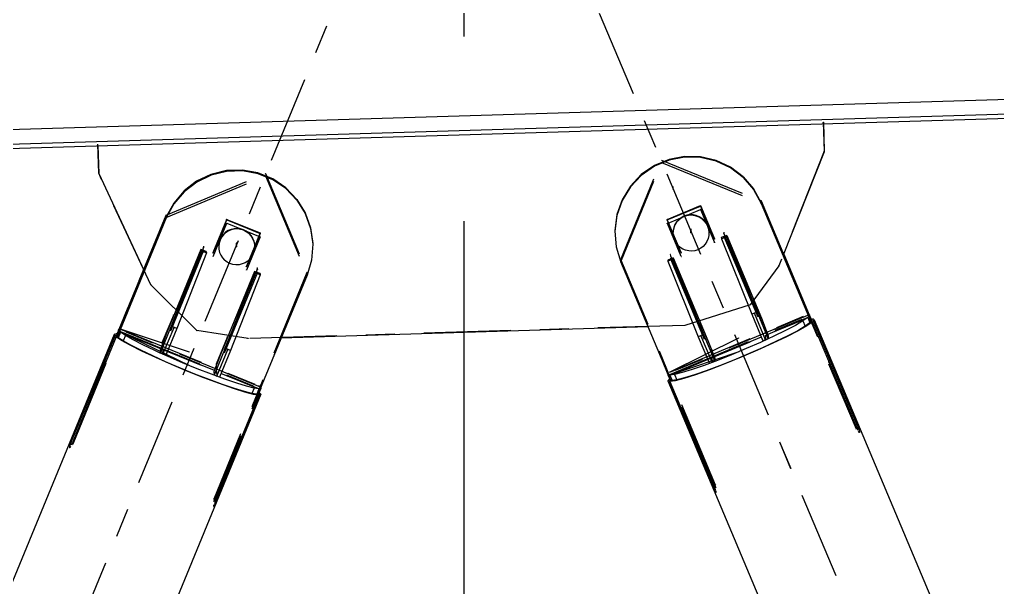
# Model space of a CAD drawing. Header units: millimetres. Extents: x 2368 to 8313, y 7493 to 11698.
# Drawn here: x 5037.28 to 5070.96, y 11434.65 to 11454.2 of the extents above; entities that cross this region are included whole.
import ezdxf

# ---------------------------------------------------------------- set-up
doc = ezdxf.new("R2010")
doc.units = ezdxf.units.MM
for name, pattern in [('CENTER', [50.8, 31.75, -6.35, 6.35, -6.35]), ('XKITLINE00', [0]), ('XKITLINE02', [4, 2, -2]), ('XKITLINE03', [6, 3, -1, 1, -1])]:
    doc.linetypes.add(name, pattern=pattern)

msp = doc.modelspace()

# ---------------------------------------------------------------- linework, layer by layer
at = {"color": 6, "linetype": 'CENTER'}
msp.add_line((5052.5882, 10907.5139), (5052.5882, 11495.735), dxfattribs=at)
at = {"color": 8, "linetype": 'XKITLINE03'}
for p, q in [((4970.5881, 11266.2684), (5052.5881, 11465.4767)), ((4970.5882, 11266.2684), (5052.5882, 11465.4767)), ((5052.5881, 11465.4767), (5134.5881, 11270.6161)), ((5052.5882, 11465.4767), (5134.5882, 11270.6161)), ((5064.9615, 11450.6635), (5064.9916, 11449.6679)), ((5064.9616, 11450.6635), (5064.9917, 11449.6679)), ((5040.003, 11448.9141), (5039.9729, 11449.9097)), ((5040.003, 11448.9141), (5039.973, 11449.9097)), ((5064.9916, 11449.6679), (5063.433, 11445.7246)), ((5064.9917, 11449.6679), (5063.4331, 11445.7246)), ((5057.9823, 11445.9442), (5059.3859, 11449.3602)), ((5057.9823, 11445.9442), (5059.3858, 11449.3602)), ((5057.9844, 11445.8646), (5059.388, 11449.2805)), ((5057.9845, 11445.8646), (5059.388, 11449.2805)), ((5059.3858, 11449.3602), (5062.8149, 11447.9628)), ((5059.3859, 11449.3602), (5062.815, 11447.9628)), ((5059.388, 11449.2805), (5062.8171, 11447.8832)), ((5059.388, 11449.2805), (5062.8171, 11447.8832)), ((5041.7968, 11445.0722), (5040.003, 11448.9141)), ((5041.7967, 11445.0722), (5040.003, 11448.9141)), ((5042.3276, 11447.4712), (5045.7457, 11448.8964)), ((5042.3277, 11447.4712), (5045.7458, 11448.8964)), ((5045.7457, 11448.8964), (5047.1758, 11445.4919)), ((5045.7458, 11448.8964), (5047.1759, 11445.4919)), ((5042.3297, 11447.3915), (5045.7478, 11448.8167)), ((5042.3298, 11447.3915), (5045.7479, 11448.8167)), ((5045.7478, 11448.8167), (5047.1779, 11445.4123)), ((5045.7479, 11448.8167), (5047.178, 11445.4123)), ((5062.8149, 11447.9628), (5066.0851, 11440.1917)), ((5062.815, 11447.9628), (5066.0852, 11440.1917)), ((5062.8171, 11447.8832), (5066.0873, 11440.1121)), ((5062.8171, 11447.8832), (5066.0872, 11440.1121)), ((5059.5862, 11447.3187), (5060.7298, 11447.7964)), ((5059.5863, 11447.3187), (5060.7299, 11447.7964)), ((5059.5866, 11447.3045), (5060.7302, 11447.7822)), ((5059.5867, 11447.3045), (5060.7303, 11447.7822)), ((5059.5898, 11447.1842), (5060.7334, 11447.6619)), ((5059.5899, 11447.1842), (5060.7335, 11447.6619)), ((5060.7298, 11447.7964), (5061.2092, 11446.6573)), ((5060.7299, 11447.7964), (5061.2092, 11446.6573)), ((5060.7302, 11447.7822), (5061.2095, 11446.6432)), ((5060.7303, 11447.7822), (5061.2096, 11446.6432)), ((5060.7334, 11447.6619), (5061.2127, 11446.5229)), ((5060.7335, 11447.6619), (5061.2128, 11446.5229)), ((5039.1179, 11439.6737), (5042.3276, 11447.4712)), ((5039.118, 11439.6737), (5042.3277, 11447.4712)), ((5039.12, 11439.5941), (5042.3297, 11447.3915)), ((5039.1201, 11439.5941), (5042.3298, 11447.3915)), ((5043.9419, 11446.1788), (5044.4124, 11447.3217)), ((5043.942, 11446.1788), (5044.4124, 11447.3217)), ((5043.9423, 11446.1646), (5044.4127, 11447.3075)), ((5043.9424, 11446.1646), (5044.4128, 11447.3075)), ((5043.9455, 11446.0443), (5044.4159, 11447.1872)), ((5043.9456, 11446.0443), (5044.416, 11447.1872)), ((5044.4124, 11447.3217), (5045.5597, 11446.8533)), ((5044.4124, 11447.3217), (5045.5597, 11446.8533)), ((5044.4127, 11447.3075), (5045.56, 11446.8392)), ((5044.4128, 11447.3075), (5045.5601, 11446.8392)), ((5044.4159, 11447.1872), (5045.5632, 11446.7188)), ((5044.416, 11447.1872), (5045.5633, 11446.7188)), ((5060.0655, 11446.1797), (5059.5862, 11447.3187)), ((5060.0656, 11446.1797), (5059.5863, 11447.3187)), ((5060.0659, 11446.1655), (5059.5866, 11447.3045)), ((5060.066, 11446.1655), (5059.5867, 11447.3045)), ((5060.0691, 11446.0452), (5059.5898, 11447.1842)), ((5060.0692, 11446.0452), (5059.5899, 11447.1842)), ((5045.5597, 11446.8533), (5045.0892, 11445.7104)), ((5045.5597, 11446.8533), (5045.0893, 11445.7104)), ((5045.56, 11446.8392), (5045.0896, 11445.6963)), ((5045.5601, 11446.8392), (5045.0897, 11445.6963)), ((5060.4011, 11446.8606), (5060.3983, 11446.9668)), ((5060.4011, 11446.8606), (5060.3983, 11446.9668)), ((5061.5358, 11446.8818), (5061.537, 11446.8376)), ((5061.5359, 11446.8818), (5061.5371, 11446.8376)), ((5061.537, 11446.8376), (5062.9672, 11443.4389)), ((5061.5371, 11446.8376), (5062.9673, 11443.4389)), ((5044.7542, 11446.3887), (5044.7514, 11446.4948)), ((5044.7542, 11446.3887), (5044.7514, 11446.4948)), ((5045.5632, 11446.7188), (5045.0928, 11445.5759)), ((5045.5633, 11446.7188), (5045.0929, 11445.5759)), ((5061.541, 11446.6872), (5061.5398, 11446.7314)), ((5061.5398, 11446.7314), (5062.97, 11443.3327)), ((5061.541, 11446.6872), (5061.5399, 11446.7314)), ((5061.5399, 11446.7314), (5062.9701, 11443.3327)), ((5043.6137, 11446.3564), (5042.2099, 11442.9461)), ((5043.6137, 11446.3564), (5042.21, 11442.9461)), ((5043.6165, 11446.2502), (5042.2127, 11442.84)), ((5043.6166, 11446.2502), (5042.2128, 11442.84)), ((5043.6125, 11446.4006), (5043.6137, 11446.3564)), ((5043.6126, 11446.4006), (5043.6137, 11446.3564)), ((5043.6176, 11446.206), (5043.6165, 11446.2502)), ((5043.6177, 11446.206), (5043.6166, 11446.2502)), ((5061.2525, 11438.1731), (5057.9823, 11445.9442)), ((5061.2525, 11438.1731), (5057.9823, 11445.9442)), ((5061.2546, 11438.0935), (5057.9844, 11445.8646)), ((5061.2546, 11438.0935), (5057.9845, 11445.8646)), ((5059.6913, 11446.1114), (5059.6925, 11446.0672)), ((5059.6914, 11446.1114), (5059.6925, 11446.0672)), ((5059.6925, 11446.0672), (5061.1228, 11442.6684)), ((5059.6925, 11446.0672), (5061.1227, 11442.6684)), ((5059.6965, 11445.9168), (5059.6953, 11445.961)), ((5059.6953, 11445.961), (5061.1256, 11442.5623)), ((5059.6964, 11445.9168), (5059.6953, 11445.961)), ((5059.6953, 11445.961), (5061.1255, 11442.5623)), ((5047.1758, 11445.4919), (5043.9661, 11437.6945)), ((5047.1759, 11445.4919), (5043.9662, 11437.6945)), ((5045.4642, 11445.601), (5044.0604, 11442.1907)), ((5045.4641, 11445.601), (5044.0604, 11442.1907)), ((5045.4669, 11445.4948), (5044.0632, 11442.0846)), ((5045.467, 11445.4948), (5044.0633, 11442.0846)), ((5045.463, 11445.6452), (5045.4642, 11445.601)), ((5045.463, 11445.6452), (5045.4641, 11445.601)), ((5045.4681, 11445.4506), (5045.4669, 11445.4948)), ((5045.4682, 11445.4506), (5045.467, 11445.4948)), ((5063.4331, 11445.7246), (5062.4416, 11444.3828)), ((5063.433, 11445.7246), (5062.4416, 11444.3828)), ((5047.178, 11445.4123), (5043.9683, 11437.6148)), ((5047.1779, 11445.4123), (5043.9683, 11437.6148)), ((5043.388, 11443.4925), (5041.7967, 11445.0722)), ((5043.3881, 11443.4925), (5041.7968, 11445.0722)), ((5062.963, 11443.5981), (5062.5764, 11444.5167)), ((5062.9631, 11443.5981), (5062.5765, 11444.5167)), ((5062.4416, 11444.3828), (5060.1966, 11443.6727)), ((5062.4416, 11444.3828), (5060.1967, 11443.6727)), ((5042.2057, 11443.1054), (5042.5851, 11444.0271)), ((5042.2058, 11443.1054), (5042.5852, 11444.0271)), ((5064.4759, 11444.0404), (5059.6155, 11442.0103)), ((5064.476, 11444.0404), (5059.6156, 11442.0103)), ((5059.6168, 11441.9607), (5064.4772, 11443.9909)), ((5059.6169, 11441.9607), (5064.4773, 11443.9909)), ((5059.669, 11442.063), (5064.4209, 11444.0478)), ((5059.669, 11442.063), (5064.4208, 11444.0478)), ((5059.6719, 11441.9533), (5064.4238, 11443.9381)), ((5059.6719, 11441.9533), (5064.4237, 11443.9381)), ((5062.9742, 11443.1735), (5062.5877, 11444.092)), ((5062.9743, 11443.1735), (5062.5878, 11444.092)), ((5064.4904, 11444.0214), (5064.4759, 11444.0404)), ((5064.4904, 11444.0214), (5064.476, 11444.0404)), ((5040.6979, 11443.5354), (5040.6847, 11443.5163)), ((5040.6847, 11443.5163), (5040.6992, 11443.4859)), ((5040.6979, 11443.5354), (5040.6848, 11443.5163)), ((5040.6848, 11443.5163), (5040.6993, 11443.4859)), ((5045.574, 11441.5448), (5040.6979, 11443.5354)), ((5045.5739, 11441.5448), (5040.6979, 11443.5354)), ((5040.6992, 11443.4859), (5045.5752, 11441.4953)), ((5040.6993, 11443.4859), (5045.5753, 11441.4953)), ((5043.1303, 11442.7498), (5040.7515, 11443.5433)), ((5040.7515, 11443.5433), (5045.5187, 11441.5971)), ((5043.1304, 11442.7498), (5040.7516, 11443.5433)), ((5040.7516, 11443.5433), (5045.5187, 11441.5971)), ((5042.2169, 11442.6807), (5042.5963, 11443.6024)), ((5042.217, 11442.6807), (5042.5964, 11443.6024)), ((5045.151, 11443.2189), (5043.388, 11443.4925)), ((5045.1511, 11443.2189), (5043.3881, 11443.4925)), ((5060.1966, 11443.6727), (5045.151, 11443.2189)), ((5060.1967, 11443.6727), (5045.1511, 11443.2189)), ((5061.1185, 11442.8277), (5060.7319, 11443.7463)), ((5061.1185, 11442.8277), (5060.732, 11443.7463)), ((5062.9672, 11443.4389), (5062.963, 11443.5981)), ((5062.9673, 11443.4389), (5062.9631, 11443.5981)), ((5043.1428, 11442.2809), (5040.7544, 11443.4336)), ((5040.7544, 11443.4336), (5045.5216, 11441.4874)), ((5043.1428, 11442.2809), (5040.7545, 11443.4336)), ((5040.7545, 11443.4336), (5045.5217, 11441.4874)), ((5044.0562, 11442.35), (5044.4356, 11443.2717)), ((5044.0562, 11442.35), (5044.4355, 11443.2717)), ((5062.0402, 11443.235), (5059.669, 11442.063)), ((5062.0401, 11443.235), (5059.669, 11442.063)), ((5061.1298, 11442.403), (5060.7432, 11443.3216)), ((5061.1297, 11442.403), (5060.7432, 11443.3216)), ((5062.97, 11443.3327), (5062.9742, 11443.1735)), ((5062.9701, 11443.3327), (5062.9743, 11443.1735)), ((5042.2099, 11442.9461), (5042.2057, 11443.1054)), ((5042.21, 11442.9461), (5042.2058, 11443.1054)), ((5042.2127, 11442.84), (5042.2169, 11442.6807)), ((5042.2128, 11442.84), (5042.217, 11442.6807)), ((5044.0674, 11441.9253), (5044.4468, 11442.847)), ((5044.0675, 11441.9253), (5044.4469, 11442.847)), ((5061.1228, 11442.6684), (5061.1185, 11442.8277)), ((5061.1227, 11442.6684), (5061.1185, 11442.8277)), ((5062.0526, 11442.7661), (5059.6719, 11441.9533)), ((5062.0526, 11442.7661), (5059.6719, 11441.9533)), ((5061.1255, 11442.5623), (5061.1297, 11442.403)), ((5061.1256, 11442.5623), (5061.1298, 11442.403)), ((5044.0604, 11442.1907), (5044.0562, 11442.35)), ((5044.0604, 11442.1907), (5044.0562, 11442.35)), ((5044.0632, 11442.0846), (5044.0674, 11441.9253)), ((5044.0633, 11442.0846), (5044.0675, 11441.9253)), ((5059.6155, 11442.0103), (5059.6023, 11441.9797)), ((5059.6023, 11441.9797), (5059.6168, 11441.9607)), ((5059.6156, 11442.0103), (5059.6024, 11441.9797)), ((5059.6024, 11441.9797), (5059.6169, 11441.9607)), ((5045.5884, 11441.5144), (5045.5739, 11441.5448)), ((5045.5885, 11441.5144), (5045.574, 11441.5448))]:
    msp.add_line(p, q, dxfattribs=at)
at = {"color": 8, "linetype": 'XKITLINE00'}
for p, q in [((5177.0284, 11454.6405), (4843.1805, 11444.5608)), ((5177.0436, 11454.1359), (4843.1958, 11444.0562)), ((5177.0481, 11453.9875), (4904.6569, 11445.7633)), ((5064.9634, 11450.6034), (5064.9922, 11449.6502)), ((5039.9748, 11449.8489), (5040.0035, 11448.8964)), ((5064.9922, 11449.6502), (5063.5828, 11446.0845)), ((5059.6458, 11449.3861), (5059.1407, 11449.1751)), ((5059.6465, 11449.3596), (5059.1414, 11449.1486)), ((5060.1839, 11449.4879), (5059.6458, 11449.3861)), ((5060.1846, 11449.4614), (5059.6465, 11449.3596)), ((5060.7315, 11449.476), (5060.1839, 11449.4879)), ((5060.7322, 11449.4495), (5060.1846, 11449.4614)), ((5061.2647, 11449.351), (5060.7315, 11449.476)), ((5061.2654, 11449.3245), (5060.7322, 11449.4495)), ((5061.76, 11449.1183), (5061.2647, 11449.351)), ((5061.7607, 11449.0917), (5061.2654, 11449.3245)), ((5040.0035, 11448.8964), (5041.5639, 11445.5544)), ((5043.8702, 11448.8719), (5043.3767, 11448.6352)), ((5044.4023, 11449.0013), (5043.8702, 11448.8719)), ((5044.403, 11448.9748), (5043.8709, 11448.8454)), ((5044.9498, 11449.0176), (5044.4023, 11449.0013)), ((5044.9505, 11448.9911), (5044.403, 11448.9748)), ((5045.4887, 11448.9202), (5044.9498, 11449.0176)), ((5045.4894, 11448.8937), (5044.9505, 11448.9911)), ((5045.9955, 11448.7133), (5045.4887, 11448.9202)), ((5045.9962, 11448.6868), (5045.4894, 11448.8937)), ((5058.6906, 11448.8641), (5058.3152, 11448.4667)), ((5059.1407, 11449.1751), (5058.6906, 11448.8641)), ((5059.1414, 11449.1486), (5058.6913, 11448.8376)), ((5062.1959, 11448.7881), (5061.76, 11449.1183)), ((5062.1967, 11448.7615), (5061.7607, 11449.0917)), ((5043.3767, 11448.6352), (5042.9433, 11448.3014)), ((5043.3774, 11448.6087), (5042.944, 11448.2749)), ((5043.8709, 11448.8454), (5043.3774, 11448.6087)), ((5046.448, 11448.406), (5045.9955, 11448.7133)), ((5046.4487, 11448.3795), (5045.9962, 11448.6868)), ((5058.6913, 11448.8376), (5058.3159, 11448.4402)), ((5062.1959, 11448.7881), (5062.5534, 11448.3748)), ((5062.1967, 11448.7615), (5062.5541, 11448.3482)), ((5042.9433, 11448.3014), (5042.5891, 11447.8852)), ((5042.944, 11448.2749), (5042.5898, 11447.8587)), ((5046.448, 11448.406), (5046.8264, 11448.0117)), ((5046.4487, 11448.3795), (5046.8271, 11447.9851)), ((5058.3152, 11448.4667), (5058.031, 11448.0003)), ((5058.3159, 11448.4402), (5058.0317, 11447.9738)), ((5062.5534, 11448.3748), (5062.5541, 11448.3482)), ((5062.5534, 11448.3748), (5062.8168, 11447.8964)), ((5062.5541, 11448.3482), (5062.8175, 11447.8699)), ((5042.5891, 11447.8852), (5042.3294, 11447.4048)), ((5042.5898, 11447.8587), (5042.3301, 11447.3783)), ((5042.5891, 11447.8852), (5042.5898, 11447.8587)), ((5046.8264, 11448.0117), (5047.1143, 11447.5476)), ((5046.8271, 11447.9851), (5047.115, 11447.521)), ((5058.031, 11448.0003), (5057.8503, 11447.4852)), ((5058.0317, 11447.9738), (5057.851, 11447.4587)), ((5062.8168, 11447.8964), (5062.8175, 11447.8699)), ((5062.8168, 11447.8964), (5064.551, 11443.7753)), ((5062.8175, 11447.8699), (5064.5415, 11443.7731)), ((5047.1143, 11447.5476), (5047.2989, 11447.034)), ((5047.115, 11447.521), (5047.2997, 11447.0074)), ((5042.3294, 11447.4048), (5040.6275, 11443.2701)), ((5042.3301, 11447.3783), (5040.638, 11443.2675)), ((5042.3294, 11447.4048), (5042.3301, 11447.3783)), ((5057.8503, 11447.4852), (5057.7811, 11446.944)), ((5057.851, 11447.4587), (5057.7818, 11446.9175)), ((5059.9077, 11447.2344), (5059.85, 11447.1434)), ((5059.9081, 11447.2203), (5059.8504, 11447.1292)), ((5059.9804, 11447.3141), (5059.9077, 11447.2344)), ((5059.9807, 11447.2999), (5059.9081, 11447.2203)), ((5060.0658, 11447.38), (5059.9804, 11447.3141)), ((5060.0662, 11447.3658), (5059.9807, 11447.2999)), ((5060.1615, 11447.4301), (5060.0658, 11447.38)), ((5060.1619, 11447.416), (5060.0662, 11447.3658)), ((5060.2644, 11447.463), (5060.1615, 11447.4301)), ((5060.1615, 11447.4301), (5060.1619, 11447.416)), ((5060.2648, 11447.4488), (5060.1619, 11447.416)), ((5060.3715, 11447.4775), (5060.2644, 11447.463)), ((5060.3719, 11447.4633), (5060.2648, 11447.4488)), ((5060.4795, 11447.4732), (5060.3715, 11447.4775)), ((5060.4799, 11447.4591), (5060.3719, 11447.4633)), ((5060.5851, 11447.4504), (5060.4795, 11447.4732)), ((5060.5855, 11447.4363), (5060.4799, 11447.4591)), ((5060.6851, 11447.4097), (5060.5851, 11447.4504)), ((5060.6855, 11447.3955), (5060.5855, 11447.4363)), ((5060.7765, 11447.3522), (5060.6851, 11447.4097)), ((5060.7769, 11447.3381), (5060.6855, 11447.3955)), ((5060.8565, 11447.2798), (5060.7765, 11447.3522)), ((5060.8569, 11447.2657), (5060.7769, 11447.3381)), ((5060.8565, 11447.2798), (5060.9226, 11447.1947)), ((5060.8569, 11447.2657), (5060.923, 11447.1806)), ((5060.9226, 11447.1947), (5060.9729, 11447.0995)), ((5060.923, 11447.1806), (5060.9733, 11447.0853)), ((5044.3751, 11446.8772), (5044.2956, 11446.8042)), ((5044.3754, 11446.863), (5044.296, 11446.79)), ((5044.466, 11446.9354), (5044.3751, 11446.8772)), ((5044.4664, 11446.9212), (5044.3754, 11446.863)), ((5044.5657, 11446.9769), (5044.466, 11446.9354)), ((5044.5661, 11446.9628), (5044.4664, 11446.9212)), ((5044.6711, 11447.0006), (5044.5657, 11446.9769)), ((5044.6715, 11446.9865), (5044.5661, 11446.9628)), ((5044.7791, 11447.0057), (5044.6711, 11447.0006)), ((5044.7795, 11446.9916), (5044.6715, 11446.9865)), ((5044.8863, 11446.9921), (5044.7791, 11447.0057)), ((5044.8867, 11446.9779), (5044.7795, 11446.9916)), ((5044.9895, 11446.9601), (5044.8863, 11446.9921)), ((5044.9898, 11446.9459), (5044.8867, 11446.9779)), ((5044.9895, 11446.9601), (5044.9898, 11446.9459)), ((5045.0855, 11446.9108), (5044.9895, 11446.9601)), ((5045.0859, 11446.8966), (5044.9898, 11446.9459)), ((5045.1715, 11446.8455), (5045.0855, 11446.9108)), ((5045.1719, 11446.8314), (5045.0859, 11446.8966)), ((5045.1715, 11446.8455), (5045.2448, 11446.7664)), ((5045.1719, 11446.8314), (5045.2452, 11446.7523)), ((5047.2989, 11447.034), (5047.3724, 11446.4933)), ((5047.2997, 11447.0074), (5047.3731, 11446.4668)), ((5057.7811, 11446.944), (5057.7818, 11446.9175)), ((5057.7818, 11446.9175), (5057.827, 11446.3738)), ((5059.7865, 11446.9244), (5059.7822, 11446.8168)), ((5059.8091, 11447.0437), (5059.7861, 11446.9385)), ((5059.8094, 11447.0296), (5059.7865, 11446.9244)), ((5059.85, 11447.1434), (5059.8091, 11447.0437)), ((5059.8504, 11447.1292), (5059.8094, 11447.0296)), ((5060.9729, 11447.0995), (5060.9733, 11447.0853)), ((5060.9729, 11447.0995), (5061.0059, 11446.9969)), ((5060.9733, 11447.0853), (5061.0063, 11446.9828)), ((5061.0063, 11446.9828), (5061.0208, 11446.8761)), ((5061.0208, 11446.8761), (5061.0165, 11446.7685)), ((5044.1485, 11446.52), (5044.1347, 11446.4133)), ((5044.1488, 11446.5059), (5044.1351, 11446.3991)), ((5044.1806, 11446.6228), (5044.1485, 11446.52)), ((5044.181, 11446.6087), (5044.1488, 11446.5059)), ((5044.2302, 11446.7185), (5044.1806, 11446.6228)), ((5044.1806, 11446.6228), (5044.181, 11446.6087)), ((5044.2305, 11446.7044), (5044.181, 11446.6087)), ((5044.2956, 11446.8042), (5044.2302, 11446.7185)), ((5044.296, 11446.79), (5044.2305, 11446.7044)), ((5045.2448, 11446.7664), (5045.3032, 11446.6759)), ((5045.2452, 11446.7523), (5045.3035, 11446.6617)), ((5045.3032, 11446.6759), (5045.3449, 11446.5766)), ((5045.3035, 11446.6617), (5045.3453, 11446.5624)), ((5045.3449, 11446.5766), (5045.3686, 11446.4716)), ((5045.3453, 11446.5624), (5045.369, 11446.4574)), ((5059.7822, 11446.8168), (5059.7968, 11446.7101)), ((5059.7968, 11446.7101), (5059.8297, 11446.6076)), ((5059.8297, 11446.6076), (5059.88, 11446.5124)), ((5059.88, 11446.5124), (5059.9462, 11446.4272)), ((5060.9527, 11446.5637), (5060.895, 11446.4727)), ((5060.9936, 11446.6633), (5060.9527, 11446.5637)), ((5061.0165, 11446.7685), (5060.9936, 11446.6633)), ((5061.6321, 11446.77), (5061.4476, 11446.6929)), ((5061.4476, 11446.6929), (5061.4488, 11446.6487)), ((5061.6333, 11446.7257), (5061.4488, 11446.6487)), ((5061.4488, 11446.6487), (5062.4956, 11444.0535)), ((5061.6321, 11446.77), (5062.8304, 11443.9224)), ((5061.6321, 11446.77), (5061.6333, 11446.7257)), ((5061.6333, 11446.7257), (5062.68, 11444.1306)), ((5043.524, 11446.288), (5042.3479, 11443.4308)), ((5043.5252, 11446.2438), (5042.5039, 11443.6402)), ((5043.7102, 11446.1682), (5042.6889, 11443.5647)), ((5043.7091, 11446.2125), (5043.524, 11446.288)), ((5043.524, 11446.288), (5043.5252, 11446.2438)), ((5043.7102, 11446.1682), (5043.5252, 11446.2438)), ((5043.7091, 11446.2125), (5043.7102, 11446.1682)), ((5044.1351, 11446.3991), (5044.1402, 11446.2916)), ((5044.1402, 11446.2916), (5044.164, 11446.1866)), ((5044.164, 11446.1866), (5044.2057, 11446.0873)), ((5045.3604, 11446.2431), (5045.3283, 11446.1403)), ((5045.3741, 11446.3499), (5045.3604, 11446.2431)), ((5045.369, 11446.4574), (5045.3741, 11446.3499)), ((5047.3731, 11446.4668), (5047.332, 11445.9227)), ((5057.827, 11446.3738), (5057.9848, 11445.8513)), ((5060.0261, 11446.3549), (5059.9462, 11446.4272)), ((5060.1175, 11446.2974), (5060.0261, 11446.3549)), ((5060.2176, 11446.2567), (5060.1175, 11446.2974)), ((5060.3232, 11446.2338), (5060.2176, 11446.2567)), ((5060.4312, 11446.2296), (5060.3232, 11446.2338)), ((5060.5382, 11446.2441), (5060.4312, 11446.2296)), ((5060.6412, 11446.2769), (5060.5382, 11446.2441)), ((5060.7368, 11446.3271), (5060.6412, 11446.2769)), ((5060.8223, 11446.393), (5060.7368, 11446.3271)), ((5060.895, 11446.4727), (5060.8223, 11446.393)), ((5044.2057, 11446.0873), (5044.2641, 11445.9967)), ((5044.2641, 11445.9967), (5044.3374, 11445.9176)), ((5044.4234, 11445.8524), (5044.3374, 11445.9176)), ((5044.5194, 11445.8031), (5044.4234, 11445.8524)), ((5045.0429, 11445.8278), (5044.9432, 11445.7862)), ((5045.1338, 11445.886), (5045.0429, 11445.8278)), ((5045.2132, 11445.959), (5045.1338, 11445.886)), ((5045.2787, 11446.0446), (5045.2132, 11445.959)), ((5045.3283, 11446.1403), (5045.2787, 11446.0446)), ((5047.332, 11445.9227), (5047.1784, 11445.399)), ((5057.9848, 11445.8513), (5059.7088, 11441.7545)), ((5059.7876, 11445.9995), (5059.6031, 11445.9225)), ((5059.6031, 11445.9225), (5059.6043, 11445.8782)), ((5059.7887, 11445.9553), (5059.6043, 11445.8782)), ((5059.6043, 11445.8782), (5060.651, 11443.2831)), ((5059.7876, 11445.9995), (5060.9859, 11443.1519)), ((5059.7876, 11445.9995), (5059.7887, 11445.9553)), ((5059.7887, 11445.9553), (5060.8355, 11443.3601)), ((5063.5912, 11446.1059), (5064.4627, 11444.0349)), ((5063.5963, 11446.1187), (5064.4716, 11444.0386)), ((5041.5474, 11445.5897), (5040.7012, 11443.5341)), ((5041.5536, 11445.5765), (5040.7112, 11443.53)), ((5045.3745, 11445.5326), (5044.1984, 11442.6753)), ((5045.3757, 11445.4883), (5044.3544, 11442.8848)), ((5044.6226, 11445.7711), (5044.5194, 11445.8031)), ((5044.7298, 11445.7574), (5044.6226, 11445.7711)), ((5044.8377, 11445.7625), (5044.7298, 11445.7574)), ((5044.9432, 11445.7862), (5044.8377, 11445.7625)), ((5045.5595, 11445.457), (5045.3745, 11445.5326)), ((5045.3745, 11445.5326), (5045.3757, 11445.4883)), ((5045.5607, 11445.4128), (5045.3757, 11445.4883)), ((5045.5607, 11445.4128), (5044.5394, 11442.8092)), ((5047.1784, 11445.399), (5045.4863, 11441.2883)), ((5045.5595, 11445.457), (5045.5607, 11445.4128)), ((5062.68, 11444.1306), (5062.4956, 11444.0535)), ((5062.4956, 11444.0535), (5062.8821, 11443.135)), ((5062.68, 11444.1306), (5063.0666, 11443.212)), ((5062.8304, 11443.9224), (5063.0637, 11443.3182)), ((5064.4238, 11443.9381), (5063.0465, 11443.3628)), ((5064.2586, 11443.8233), (5064.0004, 11443.6739)), ((5064.4238, 11443.9381), (5064.2586, 11443.8233)), ((5064.2586, 11443.8233), (5064.3359, 11443.6396)), ((5064.4238, 11443.9381), (5064.5011, 11443.7544)), ((5064.476, 11444.0404), (5064.4449, 11444.0274)), ((5064.4773, 11443.9909), (5064.4634, 11443.9851)), ((5064.4867, 11444.0324), (5064.476, 11444.0404)), ((5064.4873, 11444.0076), (5064.4773, 11443.9909)), ((5064.4773, 11443.9909), (5064.5546, 11443.8072)), ((5064.4867, 11444.0324), (5064.4904, 11444.0214)), ((5064.4904, 11444.0214), (5064.4873, 11444.0076)), ((5064.4873, 11444.0076), (5064.5646, 11443.8239)), ((5064.6131, 11443.8316), (5064.5407, 11443.8014)), ((5064.5546, 11443.8072), (5064.5407, 11443.8014)), ((5064.5729, 11443.8953), (5064.5452, 11443.8914)), ((5064.5729, 11443.8953), (5064.5479, 11443.8849)), ((5064.5646, 11443.8239), (5064.5546, 11443.8072)), ((5064.6118, 11443.8811), (5064.5588, 11443.859)), ((5064.5677, 11443.8377), (5064.5646, 11443.8239)), ((5064.5729, 11443.8953), (5064.5838, 11443.8695)), ((5064.6415, 11443.8685), (5064.6118, 11443.8811)), ((5064.6415, 11443.8685), (5064.6131, 11443.8316)), ((5064.6131, 11443.8316), (5066.1593, 11440.1573)), ((5064.6415, 11443.8685), (5131.1979, 11285.7074)), ((5040.6885, 11443.5025), (5040.6127, 11443.3181)), ((5040.6993, 11443.4859), (5040.6234, 11443.3015)), ((5040.6879, 11443.5273), (5040.6848, 11443.5163)), ((5040.6848, 11443.5163), (5040.6885, 11443.5025)), ((5040.6979, 11443.5354), (5040.6879, 11443.5273)), ((5040.6885, 11443.5025), (5040.6993, 11443.4859)), ((5040.7311, 11443.5219), (5040.6979, 11443.5354)), ((5040.7132, 11443.4802), (5040.6993, 11443.4859)), ((5042.5039, 11443.6402), (5042.1245, 11442.7185)), ((5042.6889, 11443.5647), (5042.3095, 11442.643)), ((5042.6889, 11443.5647), (5042.5039, 11443.6402)), ((5058.9252, 11443.6167), (5046.2878, 11443.2355)), ((5063.6601, 11443.4962), (5063.252, 11443.2976)), ((5064.0004, 11443.6739), (5063.6601, 11443.4962)), ((5064.0962, 11443.4885), (5063.6986, 11443.2837)), ((5064.0777, 11443.4902), (5063.7374, 11443.3125)), ((5064.3359, 11443.6396), (5064.0777, 11443.4902)), ((5064.395, 11443.6596), (5064.0962, 11443.4885)), ((5064.5011, 11443.7544), (5064.3359, 11443.6396)), ((5064.5758, 11443.7856), (5064.395, 11443.6596)), ((5064.5415, 11443.7731), (5064.5005, 11443.7559)), ((5064.5758, 11443.7856), (5064.5011, 11443.7544)), ((5064.5413, 11443.7811), (5064.5448, 11443.7727)), ((5064.5758, 11443.7856), (5066.122, 11440.1113)), ((5040.5349, 11443.3622), (4973.8633, 11281.3923)), ((5040.5647, 11443.3255), (5039.0471, 11439.6387)), ((5040.6037, 11443.2798), (5039.0861, 11439.5931)), ((5040.5634, 11443.375), (5040.5349, 11443.3622)), ((5040.5349, 11443.3622), (5040.5647, 11443.3255)), ((5040.6175, 11443.3529), (5040.5634, 11443.375)), ((5040.6373, 11443.2959), (5040.5647, 11443.3255)), ((5040.6008, 11443.3895), (5040.5903, 11443.364)), ((5040.628, 11443.3784), (5040.6008, 11443.3895)), ((5040.6309, 11443.3854), (5040.6008, 11443.3895)), ((5040.7878, 11443.1553), (5040.6037, 11443.2798)), ((5040.6786, 11443.2492), (5040.6037, 11443.2798)), ((5040.6089, 11443.332), (5040.6127, 11443.3181)), ((5040.6127, 11443.3181), (5040.6234, 11443.3015)), ((5040.6373, 11443.2959), (5040.6234, 11443.3015)), ((5040.6378, 11443.2755), (5040.6344, 11443.2673)), ((5040.6792, 11443.2507), (5040.638, 11443.2675)), ((5040.7545, 11443.4336), (5040.6786, 11443.2492)), ((5040.8468, 11443.1357), (5040.6786, 11443.2492)), ((5042.1381, 11442.8687), (5040.7545, 11443.4336)), ((5040.9227, 11443.3201), (5040.7545, 11443.4336)), ((5041.0899, 11442.9866), (5040.7878, 11443.1553)), ((5040.9227, 11443.3201), (5040.8468, 11443.1357)), ((5041.108, 11442.9884), (5040.8468, 11443.1357)), ((5041.1839, 11443.1728), (5040.9227, 11443.3201)), ((5041.5272, 11442.9978), (5041.1839, 11443.1728)), ((5042.3479, 11443.4308), (5042.1217, 11442.8247)), ((5060.8355, 11443.3601), (5060.651, 11443.2831)), ((5060.651, 11443.2831), (5061.0376, 11442.3645)), ((5060.8355, 11443.3601), (5061.222, 11442.4415)), ((5060.9859, 11443.1519), (5061.2192, 11442.5477)), ((5062.8251, 11443.2704), (5061.202, 11442.5924)), ((5063.0582, 11443.2085), (5062.7932, 11443.0866)), ((5063.0666, 11443.212), (5062.8821, 11443.135)), ((5063.0637, 11443.3182), (5063.0666, 11443.212)), ((5063.252, 11443.2976), (5063.0664, 11443.2123)), ((5063.6986, 11443.2837), (5063.2219, 11443.0556)), ((5063.7374, 11443.3125), (5063.3293, 11443.1139)), ((5041.4909, 11442.7851), (5041.0899, 11442.9866)), ((5041.4513, 11442.8135), (5041.108, 11442.9884)), ((5041.8622, 11442.6183), (5041.4513, 11442.8135)), ((5041.9381, 11442.8026), (5041.5272, 11442.9978)), ((5042.1246, 11442.7188), (5041.9381, 11442.8026)), ((5042.1217, 11442.8247), (5042.1245, 11442.7185)), ((5044.3544, 11442.8848), (5043.975, 11441.9631)), ((5044.5394, 11442.8092), (5044.16, 11441.8875)), ((5044.5394, 11442.8092), (5044.3544, 11442.8848)), ((5062.3031, 11442.872), (5061.8022, 11442.6628)), ((5062.6902, 11442.8154), (5062.1301, 11442.5753)), ((5062.7932, 11443.0866), (5062.3031, 11442.872)), ((5062.8705, 11442.9029), (5062.3804, 11442.6883)), ((5063.2219, 11443.0556), (5062.6902, 11442.8154)), ((5063.3293, 11443.1139), (5062.8705, 11442.9029)), ((5041.9706, 11442.5608), (5041.4909, 11442.7851)), ((5042.3234, 11442.411), (5041.8622, 11442.6183)), ((5042.5049, 11442.325), (5041.9706, 11442.5608)), ((5042.3095, 11442.643), (5042.1245, 11442.7185)), ((5042.3993, 11442.5954), (5042.1329, 11442.7151)), ((5043.9886, 11442.1133), (5042.3644, 11442.7763)), ((5042.8915, 11442.3847), (5042.3993, 11442.5954)), ((5044.1984, 11442.6753), (5043.9721, 11442.0692)), ((5060.9806, 11442.4999), (5059.6719, 11441.9533)), ((5061.3115, 11442.4677), (5060.8517, 11442.2951)), ((5061.2192, 11442.5477), (5061.222, 11442.4415)), ((5061.8022, 11442.6628), (5061.3115, 11442.4677)), ((5061.8795, 11442.479), (5061.3888, 11442.284)), ((5062.1301, 11442.5753), (5061.5697, 11442.3474)), ((5062.3804, 11442.6883), (5061.8795, 11442.479)), ((5042.8157, 11442.2004), (5042.3234, 11442.411)), ((5043.0671, 11442.0895), (5042.5049, 11442.325)), ((5043.3182, 11441.9952), (5042.8157, 11442.2004)), ((5043.3941, 11442.1796), (5042.8915, 11442.3847)), ((5043.8858, 11441.9885), (5043.3941, 11442.1796)), ((5060.4421, 11442.1521), (5060.1, 11442.0447)), ((5060.8517, 11442.2951), (5060.4421, 11442.1521)), ((5061.0371, 11442.143), (5060.5589, 11441.9723)), ((5061.3888, 11442.284), (5060.929, 11442.1114)), ((5061.5697, 11442.3474), (5061.0371, 11442.143)), ((5061.222, 11442.4415), (5061.0376, 11442.3645)), ((5043.629, 11441.8661), (5043.0671, 11442.0895)), ((5043.8099, 11441.8042), (5043.3182, 11441.9952)), ((5044.1625, 11441.666), (5043.629, 11441.8661)), ((5044.2701, 11441.6353), (5043.8099, 11441.8042)), ((5044.346, 11441.8196), (5043.8858, 11441.9885)), ((5043.9721, 11442.0692), (5043.975, 11441.9631)), ((5044.16, 11441.8875), (5043.975, 11441.9631)), ((5045.5217, 11441.4874), (5044.2149, 11442.0209)), ((5044.7554, 11441.6799), (5044.346, 11441.8196)), ((5059.6055, 11441.9936), (5059.6024, 11441.9797)), ((5059.6024, 11441.9797), (5059.6062, 11441.9688)), ((5059.6344, 11441.8021), (5059.606, 11441.7652)), ((5059.6062, 11441.9688), (5059.6835, 11441.7851)), ((5059.6169, 11441.9607), (5059.6062, 11441.9688)), ((5059.6213, 11441.9626), (5059.6169, 11441.9607)), ((5059.6169, 11441.9607), (5059.6942, 11441.777)), ((5059.6701, 11441.817), (5059.6344, 11441.8021)), ((5059.6986, 11441.7788), (5059.6357, 11441.7526)), ((5059.8396, 11441.9775), (5059.6719, 11441.9533)), ((5059.6719, 11441.9533), (5059.7493, 11441.7696)), ((5059.6942, 11441.777), (5059.6835, 11441.7851)), ((5059.6986, 11441.7788), (5059.6942, 11441.777)), ((5059.9169, 11441.7938), (5059.7493, 11441.7696)), ((5060.1, 11442.0447), (5059.8396, 11441.9775)), ((5059.8396, 11441.9775), (5059.9169, 11441.7938)), ((5060.1592, 11441.8441), (5059.8581, 11441.7646)), ((5060.1773, 11441.861), (5059.9169, 11441.7938)), ((5060.5589, 11441.9723), (5060.1592, 11441.8441)), ((5060.5195, 11441.9683), (5060.1773, 11441.861)), ((5060.929, 11442.1114), (5060.5195, 11441.9683)), ((5044.6406, 11441.4993), (5044.1625, 11441.666)), ((5044.6796, 11441.4956), (5044.2701, 11441.6353)), ((5045.0396, 11441.3742), (5044.6406, 11441.4993)), ((5045.021, 11441.391), (5044.6796, 11441.4956)), ((5045.0968, 11441.5754), (5044.7554, 11441.6799)), ((5045.3559, 11441.5103), (5045.0968, 11441.5754)), ((5045.3559, 11441.5103), (5045.28, 11441.3259)), ((5045.5217, 11441.4874), (5045.3559, 11441.5103)), ((5045.5217, 11441.4874), (5045.4458, 11441.3031)), ((5045.5753, 11441.4953), (5045.4994, 11441.311)), ((5045.5854, 11441.5034), (5045.5095, 11441.3191)), ((5045.5854, 11441.5034), (5045.5753, 11441.4953)), ((5045.5848, 11441.5278), (5045.5885, 11441.5144)), ((5045.5885, 11441.5144), (5045.5854, 11441.5034)), ((5059.6357, 11441.7526), (5059.606, 11441.7652)), ((5059.606, 11441.7652), (5126.1623, 11283.6041)), ((5059.6357, 11441.7526), (5061.1819, 11438.0783)), ((5059.7493, 11441.7696), (5059.6746, 11441.7384)), ((5059.8581, 11441.7646), (5059.6746, 11441.7384)), ((5059.6746, 11441.7384), (5061.2208, 11438.0641)), ((5059.7486, 11441.7711), (5059.7088, 11441.7545)), ((5059.7115, 11441.7556), (5059.7121, 11441.7541)), ((5045.5866, 11441.2999), (4978.915, 11279.33)), ((5045.5207, 11441.2725), (5044.0031, 11437.5858)), ((5045.5581, 11441.287), (5044.0405, 11437.6003)), ((5045.28, 11441.3259), (5045.021, 11441.391)), ((5045.3393, 11441.2972), (5045.0396, 11441.3742)), ((5045.4458, 11441.3031), (5045.28, 11441.3259)), ((5045.5207, 11441.2725), (5045.3393, 11441.2972)), ((5045.5207, 11441.2725), (5045.4458, 11441.3031)), ((5045.4863, 11441.2883), (5045.4464, 11441.3046)), ((5045.4833, 11441.2895), (5045.4826, 11441.288)), ((5045.5581, 11441.287), (5045.4961, 11441.3123)), ((5045.5095, 11441.3191), (5045.4994, 11441.311)), ((5045.5568, 11441.3365), (5045.5224, 11441.3506)), ((5045.5568, 11441.3365), (5045.5866, 11441.2999)), ((5045.5866, 11441.2999), (5045.5581, 11441.287)), ((5066.1593, 11440.1573), (5066.1111, 11440.1372)), ((5066.122, 11440.1113), (5066.1463, 11440.0659)), ((5066.1787, 11440.108), (5066.1361, 11440.0902)), ((5066.1593, 11440.1573), (5066.1787, 11440.108)), ((5066.1787, 11440.108), (5066.1946, 11440.0612)), ((5066.1667, 11440.025), (5066.185, 11439.9954)), ((5066.185, 11439.9954), (5066.1992, 11439.9795)), ((5066.1946, 11440.0612), (5066.2053, 11440.0217)), ((5066.2077, 11439.9787), (5066.1992, 11439.9795)), ((5066.2053, 11440.0217), (5066.2098, 11439.9933)), ((5066.2098, 11439.9933), (5066.2077, 11439.9787)), ((5039.0024, 11439.5028), (5038.9983, 11439.4743)), ((5038.9983, 11439.4743), (5039.0008, 11439.4598)), ((5039.0095, 11439.4606), (5039.0008, 11439.4598)), ((5039.0127, 11439.5424), (5039.0024, 11439.5028)), ((5039.0237, 11439.4766), (5039.0095, 11439.4606)), ((5039.0281, 11439.5892), (5039.0127, 11439.5424)), ((5039.042, 11439.5063), (5039.0237, 11439.4766)), ((5039.0471, 11439.6387), (5039.0281, 11439.5892)), ((5039.072, 11439.5713), (5039.0281, 11439.5892)), ((5039.0966, 11439.6185), (5039.0471, 11439.6387)), ((5039.0861, 11439.5931), (5039.0621, 11439.5474)), ((5061.2099, 11438.09), (5061.1819, 11438.0783)), ((5061.1819, 11438.0783), (5061.2031, 11438.0297)), ((5061.2268, 11438.0396), (5061.2031, 11438.0297)), ((5061.2031, 11438.0297), (5061.224, 11437.985)), ((5061.2208, 11438.0641), (5061.237, 11438.0153)), ((5061.224, 11437.985), (5061.2425, 11437.9488)), ((5061.2425, 11437.9488), (5061.2569, 11437.9245)), ((5061.2532, 11437.9726), (5061.2637, 11437.9398)), ((5061.2569, 11437.9245), (5061.2657, 11437.9145)), ((5061.2637, 11437.9398), (5061.268, 11437.9197)), ((5061.268, 11437.9197), (5061.2657, 11437.9145)), ((5043.9608, 11437.4611), (5043.9565, 11437.441)), ((5043.9565, 11437.441), (5043.9587, 11437.4358)), ((5043.9672, 11437.4458), (5043.9587, 11437.4358)), ((5043.9713, 11437.494), (5043.9608, 11437.4611)), ((5043.9812, 11437.4703), (5043.9672, 11437.4458)), ((5043.9993, 11437.5067), (5043.9812, 11437.4703)), ((5044.0031, 11437.5858), (5043.9872, 11437.5368)), ((5044.0197, 11437.5515), (5043.9971, 11437.5607)), ((5044.0197, 11437.5515), (5043.9993, 11437.5067)), ((5044.0405, 11437.6003), (5044.0136, 11437.6112)), ((5044.0405, 11437.6003), (5044.0197, 11437.5515))]:
    msp.add_line(p, q, dxfattribs=at)
at = {"color": 3, "linetype": 'XKITLINE02'}
for p, q in [((5059.772, 11448.4549), (5059.7749, 11448.3487)), ((5060.3975, 11446.9951), (5060.3979, 11446.9809)), ((5060.3976, 11446.9951), (5060.398, 11446.9809)), ((5060.3979, 11446.9809), (5060.3983, 11446.9668)), ((5060.398, 11446.9809), (5060.3983, 11446.9668)), ((5060.3983, 11446.9668), (5060.399, 11446.9402)), ((5060.3983, 11446.9668), (5060.399, 11446.9402)), ((5060.3992, 11446.9314), (5060.4001, 11446.896)), ((5060.3993, 11446.9314), (5060.4002, 11446.896)), ((5060.4004, 11446.8872), (5060.4011, 11446.8606)), ((5060.4004, 11446.8872), (5060.4011, 11446.8606)), ((5060.4011, 11446.8606), (5060.4014, 11446.8465)), ((5044.7506, 11446.5231), (5044.751, 11446.509)), ((5044.7507, 11446.5231), (5044.7511, 11446.509)), ((5044.751, 11446.509), (5044.7514, 11446.4948)), ((5044.7511, 11446.509), (5044.7514, 11446.4948)), ((5044.7514, 11446.4948), (5044.7521, 11446.4683)), ((5044.7514, 11446.4948), (5044.7521, 11446.4683)), ((5044.7535, 11446.4152), (5044.7542, 11446.3887)), ((5044.7535, 11446.4152), (5044.7542, 11446.3887)), ((5044.7542, 11446.3887), (5044.7545, 11446.3745))]:
    msp.add_line(p, q, dxfattribs=at)
at = {"color": 3, "linetype": 'XKITLINE00'}
for p, q in [((5059.7721, 11448.4549), (5059.7749, 11448.3487)), ((5060.4011, 11446.8606), (5060.4015, 11446.8465)), ((5044.7542, 11446.3887), (5044.7546, 11446.3745))]:
    msp.add_line(p, q, dxfattribs=at)
at = {"color": 8, "linetype": 'XKITLINE00'}
for centre in [(5064.9615, 11450.6635), (5064.9616, 11450.6635), (5039.9729, 11449.9097), (5039.973, 11449.9097), (5064.9916, 11449.6679), (5064.9916, 11449.6679), (5064.9917, 11449.6679), (5064.9917, 11449.6679), (5059.3858, 11449.3602), (5059.3858, 11449.3602), (5059.3859, 11449.3602), (5059.3859, 11449.3602), (5059.388, 11449.2805), (5059.388, 11449.2805), (5059.388, 11449.2805), (5059.388, 11449.2805), (5040.003, 11448.9141), (5040.003, 11448.9141), (5040.003, 11448.9141), (5040.003, 11448.9141), (5045.7457, 11448.8964), (5045.7457, 11448.8964), (5045.7458, 11448.8964), (5045.7458, 11448.8964), (5045.7478, 11448.8167), (5045.7478, 11448.8167), (5045.7479, 11448.8167), (5045.7479, 11448.8167), (5062.8149, 11447.9628), (5062.8149, 11447.9628), (5062.815, 11447.9628), (5062.815, 11447.9628), (5062.8171, 11447.8832), (5062.8171, 11447.8832), (5062.8171, 11447.8832), (5062.8171, 11447.8832), (5060.7298, 11447.7964), (5060.7298, 11447.7964), (5060.7299, 11447.7964), (5060.7299, 11447.7964), (5060.7302, 11447.7822), (5060.7302, 11447.7822), (5060.7303, 11447.7822), (5060.7303, 11447.7822), (5060.7334, 11447.6619), (5060.7334, 11447.6619), (5060.7335, 11447.6619), (5060.7335, 11447.6619), (5042.3276, 11447.4712), (5042.3276, 11447.4712), (5042.3277, 11447.4712), (5042.3277, 11447.4712), (5042.3297, 11447.3915), (5042.3297, 11447.3915), (5042.3298, 11447.3915), (5042.3298, 11447.3915), (5044.4124, 11447.3217), (5044.4124, 11447.3217), (5044.4124, 11447.3217), (5044.4124, 11447.3217), (5044.4127, 11447.3075), (5044.4127, 11447.3075), (5044.4128, 11447.3075), (5044.4128, 11447.3075), (5044.4159, 11447.1872), (5044.4159, 11447.1872), (5044.416, 11447.1872), (5044.416, 11447.1872), (5059.5862, 11447.3187), (5059.5862, 11447.3187), (5059.5863, 11447.3187), (5059.5863, 11447.3187), (5059.5866, 11447.3045), (5059.5866, 11447.3045), (5059.5867, 11447.3045), (5059.5867, 11447.3045), (5059.5898, 11447.1842), (5059.5898, 11447.1842), (5059.5899, 11447.1842), (5059.5899, 11447.1842), (5045.5597, 11446.8533), (5045.5597, 11446.8533), (5045.5597, 11446.8533), (5045.5597, 11446.8533), (5045.56, 11446.8392), (5045.56, 11446.8392), (5045.5601, 11446.8392), (5045.5601, 11446.8392), (5060.3983, 11446.9668), (5060.3983, 11446.9668), (5060.4011, 11446.8606), (5060.4011, 11446.8606), (5061.5358, 11446.8818), (5061.5359, 11446.8818), (5061.537, 11446.8376), (5061.537, 11446.8376), (5061.5371, 11446.8376), (5061.5371, 11446.8376), (5044.7514, 11446.4948), (5044.7514, 11446.4948), (5045.5632, 11446.7188), (5045.5632, 11446.7188), (5045.5633, 11446.7188), (5045.5633, 11446.7188), (5061.2092, 11446.6573), (5061.2092, 11446.6573), (5061.2095, 11446.6432), (5061.2096, 11446.6432), (5061.2127, 11446.5229), (5061.2128, 11446.5229), (5061.5398, 11446.7314), (5061.5398, 11446.7314), (5061.5399, 11446.7314), (5061.5399, 11446.7314), (5061.541, 11446.6872), (5061.541, 11446.6872), (5043.6125, 11446.4006), (5043.6126, 11446.4006), (5043.6137, 11446.3564), (5043.6137, 11446.3564), (5043.6137, 11446.3564), (5043.6137, 11446.3564), (5043.6165, 11446.2502), (5043.6165, 11446.2502), (5043.6166, 11446.2502), (5043.6166, 11446.2502), (5043.6176, 11446.206), (5043.6177, 11446.206), (5043.9419, 11446.1788), (5043.942, 11446.1788), (5043.9423, 11446.1646), (5043.9424, 11446.1646), (5044.7542, 11446.3887), (5044.7542, 11446.3887), (5060.0655, 11446.1797), (5060.0656, 11446.1797), (5060.0659, 11446.1655), (5060.066, 11446.1655), (5043.9455, 11446.0443), (5043.9456, 11446.0443), (5057.9823, 11445.9442), (5057.9823, 11445.9442), (5057.9823, 11445.9442), (5057.9823, 11445.9442), (5057.9844, 11445.8646), (5057.9844, 11445.8646), (5057.9845, 11445.8646), (5057.9845, 11445.8646), (5059.6913, 11446.1114), (5059.6914, 11446.1114), (5059.6925, 11446.0672), (5059.6925, 11446.0672), (5059.6925, 11446.0672), (5059.6925, 11446.0672), (5059.6953, 11445.961), (5059.6953, 11445.961), (5059.6953, 11445.961), (5059.6953, 11445.961), (5059.6964, 11445.9168), (5059.6965, 11445.9168), (5060.0691, 11446.0452), (5060.0692, 11446.0452), (5045.0892, 11445.7104), (5045.0893, 11445.7104), (5045.0896, 11445.6963), (5045.0897, 11445.6963), (5045.0928, 11445.5759), (5045.0929, 11445.5759), (5045.463, 11445.6452), (5045.463, 11445.6452), (5045.4641, 11445.601), (5045.4641, 11445.601), (5045.4642, 11445.601), (5045.4642, 11445.601), (5045.4669, 11445.4948), (5045.4669, 11445.4948), (5045.467, 11445.4948), (5045.467, 11445.4948), (5047.1758, 11445.4919), (5047.1758, 11445.4919), (5047.1759, 11445.4919), (5047.1759, 11445.4919), (5063.433, 11445.7246), (5063.433, 11445.7246), (5063.4331, 11445.7246), (5063.4331, 11445.7246), (5045.4681, 11445.4506), (5045.4682, 11445.4506), (5047.1779, 11445.4123), (5047.1779, 11445.4123), (5047.178, 11445.4123), (5047.178, 11445.4123), (5041.7967, 11445.0722), (5041.7967, 11445.0722), (5041.7968, 11445.0722), (5041.7968, 11445.0722), (5062.5764, 11444.5167), (5062.5765, 11444.5167), (5062.4416, 11444.3828), (5062.4416, 11444.3828), (5062.4416, 11444.3828), (5062.4416, 11444.3828), (5042.5851, 11444.0271), (5042.5852, 11444.0271), (5062.5877, 11444.092), (5062.5878, 11444.092), (5064.4208, 11444.0478), (5064.4209, 11444.0478), (5064.4237, 11443.9381), (5064.4238, 11443.9381), (5064.4759, 11444.0404), (5064.4759, 11444.0404), (5064.476, 11444.0404), (5064.476, 11444.0404), (5064.4772, 11443.9909), (5064.4773, 11443.9909), (5064.4904, 11444.0214), (5064.4904, 11444.0214), (5040.6847, 11443.5163), (5040.6847, 11443.5163), (5040.6848, 11443.5163), (5040.6848, 11443.5163), (5040.6979, 11443.5354), (5040.6979, 11443.5354), (5040.6979, 11443.5354), (5040.6979, 11443.5354), (5040.6992, 11443.4859), (5040.6992, 11443.4859), (5040.6993, 11443.4859), (5040.6993, 11443.4859), (5040.7515, 11443.5433), (5040.7515, 11443.5433), (5040.7516, 11443.5433), (5040.7516, 11443.5433), (5042.5963, 11443.6024), (5042.5964, 11443.6024), (5043.388, 11443.4925), (5043.388, 11443.4925), (5043.3881, 11443.4925), (5043.3881, 11443.4925), (5060.1966, 11443.6727), (5060.1966, 11443.6727), (5060.1967, 11443.6727), (5060.1967, 11443.6727), (5060.7319, 11443.7463), (5060.732, 11443.7463), (5062.963, 11443.5981), (5062.963, 11443.5981), (5062.9631, 11443.5981), (5062.9631, 11443.5981), (5040.7544, 11443.4336), (5040.7544, 11443.4336), (5040.7545, 11443.4336), (5040.7545, 11443.4336), (5044.4355, 11443.2717), (5044.4356, 11443.2717), (5045.151, 11443.2189), (5045.151, 11443.2189), (5045.1511, 11443.2189), (5045.1511, 11443.2189), (5060.7432, 11443.3216), (5060.7432, 11443.3216), (5062.0401, 11443.235), (5062.0402, 11443.235), (5062.9672, 11443.4389), (5062.9672, 11443.4389), (5062.9673, 11443.4389), (5062.9673, 11443.4389), (5062.97, 11443.3327), (5062.97, 11443.3327), (5062.9701, 11443.3327), (5062.9701, 11443.3327), (5062.9742, 11443.1735), (5062.9742, 11443.1735), (5062.9743, 11443.1735), (5062.9743, 11443.1735), (5042.2057, 11443.1054), (5042.2057, 11443.1054), (5042.2058, 11443.1054), (5042.2058, 11443.1054), (5042.2099, 11442.9461), (5042.2099, 11442.9461), (5042.21, 11442.9461), (5042.21, 11442.9461), (5042.2127, 11442.84), (5042.2127, 11442.84), (5042.2128, 11442.84), (5042.2128, 11442.84), (5044.4468, 11442.847), (5044.4469, 11442.847), (5061.1185, 11442.8277), (5061.1185, 11442.8277), (5061.1185, 11442.8277), (5061.1185, 11442.8277), (5042.2169, 11442.6807), (5042.2169, 11442.6807), (5042.217, 11442.6807), (5042.217, 11442.6807), (5043.1303, 11442.7498), (5043.1304, 11442.7498), (5061.1227, 11442.6684), (5061.1227, 11442.6684), (5061.1228, 11442.6684), (5061.1228, 11442.6684), (5061.1255, 11442.5623), (5061.1255, 11442.5623), (5061.1256, 11442.5623), (5061.1256, 11442.5623), (5062.0526, 11442.7661), (5062.0526, 11442.7661), (5043.1428, 11442.2809), (5043.1428, 11442.2809), (5044.0562, 11442.35), (5044.0562, 11442.35), (5044.0562, 11442.35), (5044.0562, 11442.35), (5044.0604, 11442.1907), (5044.0604, 11442.1907), (5044.0604, 11442.1907), (5044.0604, 11442.1907), (5061.1297, 11442.403), (5061.1297, 11442.403), (5061.1298, 11442.403), (5061.1298, 11442.403), (5044.0632, 11442.0846), (5044.0632, 11442.0846), (5044.0633, 11442.0846), (5044.0633, 11442.0846), (5044.0674, 11441.9253), (5044.0674, 11441.9253), (5044.0675, 11441.9253), (5044.0675, 11441.9253), (5059.6023, 11441.9797), (5059.6023, 11441.9797), (5059.6024, 11441.9797), (5059.6024, 11441.9797), (5059.6155, 11442.0103), (5059.6155, 11442.0103), (5059.6156, 11442.0103), (5059.6156, 11442.0103), (5059.6168, 11441.9607), (5059.6168, 11441.9607), (5059.6169, 11441.9607), (5059.6169, 11441.9607), (5059.669, 11442.063), (5059.669, 11442.063), (5059.669, 11442.063), (5059.669, 11442.063), (5059.6719, 11441.9533), (5059.6719, 11441.9533), (5059.6719, 11441.9533), (5059.6719, 11441.9533), (5045.5187, 11441.5971), (5045.5187, 11441.5971), (5045.5216, 11441.4874), (5045.5217, 11441.4874), (5045.5739, 11441.5448), (5045.5739, 11441.5448), (5045.574, 11441.5448), (5045.574, 11441.5448), (5045.5752, 11441.4953), (5045.5753, 11441.4953), (5045.5884, 11441.5144), (5045.5885, 11441.5144), (5066.0851, 11440.1917), (5066.0852, 11440.1917), (5066.0872, 11440.1121), (5066.0873, 11440.1121), (5039.1179, 11439.6737), (5039.118, 11439.6737), (5039.12, 11439.5941), (5039.1201, 11439.5941), (5061.2525, 11438.1731), (5061.2525, 11438.1731), (5061.2546, 11438.0935), (5061.2546, 11438.0935), (5043.9661, 11437.6945), (5043.9662, 11437.6945), (5043.9683, 11437.6148), (5043.9683, 11437.6148)]:
    msp.add_circle(centre, 0.004, dxfattribs=at)

doc.saveas('drawing.dxf')
